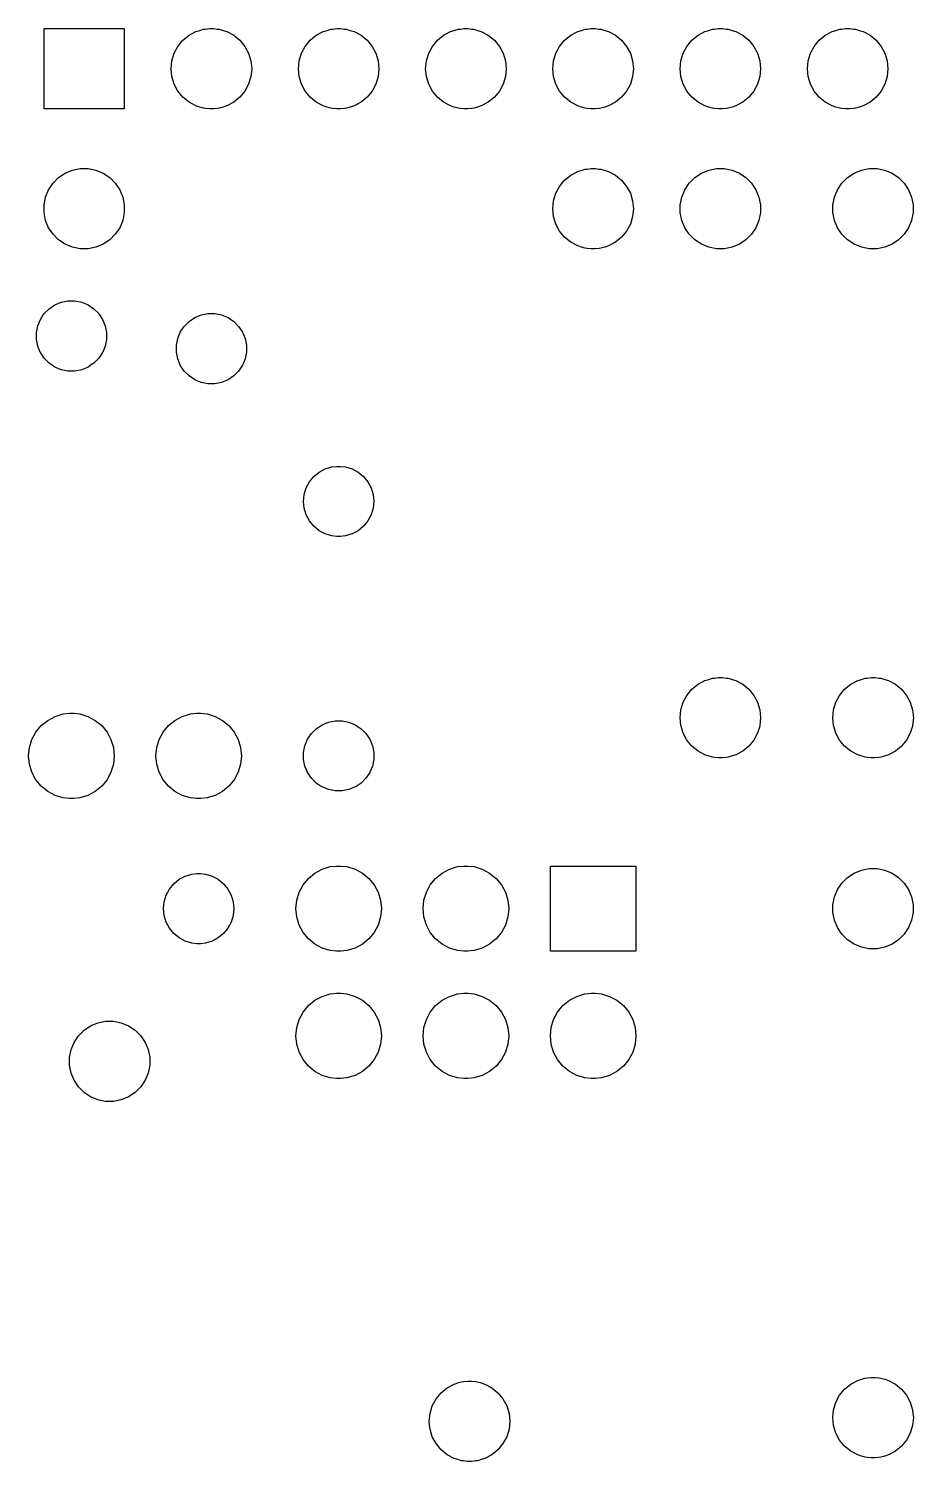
# Model space of a CAD drawing. Extents: x 21 to 105.5, y -83.9 to -17.4.
# Drawn here: x 44.61 to 62.27, y -80.88 to -52.29 of the extents above; entities that cross this region are included whole.
import ezdxf

# ---------------------------------------------------------------- set-up
doc = ezdxf.new("R2010")
doc.units = 0
doc.header["$MEASUREMENT"] = 0
doc.layers.add('BLACK', color=7, linetype='CONTINUOUS')

msp = doc.modelspace()

# ---------------------------------------------------------------- linework, layer by layer
at = {"layer": 'BLACK', "linetype": 'CONTINUOUS'}
for p, q in [((44.92, -53.886), (44.92, -52.286)), ((44.92, -52.286), (46.52, -52.286)), ((46.52, -52.286), (46.52, -53.886)), ((47.9524, -52.3433), (48.0278, -52.3204)), ((48.0278, -52.3204), (48.1032, -52.2976)), ((48.1032, -52.2976), (48.1424, -52.2937)), ((48.1424, -52.2937), (48.2207, -52.286)), ((48.2207, -52.286), (48.2993, -52.286)), ((48.2993, -52.286), (48.3776, -52.2937)), ((48.3776, -52.2937), (48.4168, -52.2976)), ((48.4168, -52.2976), (48.4922, -52.3204)), ((48.4922, -52.3204), (48.5676, -52.3433)), ((50.4924, -52.3433), (50.5678, -52.3204)), ((50.5678, -52.3204), (50.6432, -52.2976)), ((50.6432, -52.2976), (50.6824, -52.2937)), ((50.6824, -52.2937), (50.7607, -52.286)), ((50.7607, -52.286), (50.8393, -52.286)), ((50.8393, -52.286), (50.9176, -52.2937)), ((50.9176, -52.2937), (50.9568, -52.2976)), ((50.9568, -52.2976), (51.0322, -52.3204)), ((51.0322, -52.3204), (51.1076, -52.3433)), ((53.0324, -52.3433), (53.1078, -52.3204)), ((53.1078, -52.3204), (53.1832, -52.2976)), ((53.1832, -52.2976), (53.2224, -52.2937)), ((53.2224, -52.2937), (53.3007, -52.286)), ((53.3007, -52.286), (53.3793, -52.286)), ((53.3793, -52.286), (53.4576, -52.2937)), ((53.4576, -52.2937), (53.4968, -52.2976)), ((53.4968, -52.2976), (53.5722, -52.3204)), ((53.5722, -52.3204), (53.6476, -52.3433)), ((55.5724, -52.3433), (55.6478, -52.3204)), ((55.6478, -52.3204), (55.7232, -52.2976)), ((55.7232, -52.2976), (55.7624, -52.2937)), ((55.7624, -52.2937), (55.8407, -52.286)), ((55.8407, -52.286), (55.9193, -52.286)), ((55.9193, -52.286), (55.9976, -52.2937)), ((55.9976, -52.2937), (56.0368, -52.2976)), ((56.0368, -52.2976), (56.1122, -52.3204)), ((56.1122, -52.3204), (56.1876, -52.3433)), ((58.1124, -52.3433), (58.1878, -52.3204)), ((58.1878, -52.3204), (58.2632, -52.2976)), ((58.2632, -52.2976), (58.3024, -52.2937)), ((58.3024, -52.2937), (58.3807, -52.286)), ((58.3807, -52.286), (58.4593, -52.286)), ((58.4593, -52.286), (58.5376, -52.2937)), ((58.5376, -52.2937), (58.5768, -52.2976)), ((58.5768, -52.2976), (58.6522, -52.3204)), ((58.6522, -52.3204), (58.7276, -52.3433)), ((60.6524, -52.3433), (60.7278, -52.3204)), ((60.7278, -52.3204), (60.8032, -52.2976)), ((60.8032, -52.2976), (60.8424, -52.2937)), ((60.8424, -52.2937), (60.9207, -52.286)), ((60.9207, -52.286), (60.9993, -52.286)), ((60.9993, -52.286), (61.0776, -52.2937)), ((61.0776, -52.2937), (61.1168, -52.2976)), ((61.1168, -52.2976), (61.1922, -52.3204)), ((61.1922, -52.3204), (61.2676, -52.3433)), ((47.5916, -52.6394), (47.6916, -52.5176)), ((47.6916, -52.5176), (47.8134, -52.4176)), ((47.8134, -52.4176), (47.9524, -52.3433)), ((48.5676, -52.3433), (48.7066, -52.4176)), ((48.7066, -52.4176), (48.8284, -52.5176)), ((48.8284, -52.5176), (48.9284, -52.6394)), ((50.1316, -52.6394), (50.2316, -52.5176)), ((50.2316, -52.5176), (50.3534, -52.4176)), ((50.3534, -52.4176), (50.4924, -52.3433)), ((51.1076, -52.3433), (51.2466, -52.4176)), ((51.2466, -52.4176), (51.3684, -52.5176)), ((51.3684, -52.5176), (51.4684, -52.6394)), ((52.6716, -52.6394), (52.7716, -52.5176)), ((52.7716, -52.5176), (52.8934, -52.4176)), ((52.8934, -52.4176), (53.0324, -52.3433)), ((53.6476, -52.3433), (53.7866, -52.4176)), ((53.7866, -52.4176), (53.9084, -52.5176)), ((53.9084, -52.5176), (54.0084, -52.6394)), ((55.2116, -52.6394), (55.3116, -52.5176)), ((55.3116, -52.5176), (55.4334, -52.4176)), ((55.4334, -52.4176), (55.5724, -52.3433)), ((56.1876, -52.3433), (56.3266, -52.4176)), ((56.3266, -52.4176), (56.4484, -52.5176)), ((56.4484, -52.5176), (56.5484, -52.6394)), ((57.7516, -52.6394), (57.8516, -52.5176)), ((57.8516, -52.5176), (57.9734, -52.4176)), ((57.9734, -52.4176), (58.1124, -52.3433)), ((58.7276, -52.3433), (58.8666, -52.4176)), ((58.8666, -52.4176), (58.9884, -52.5176)), ((58.9884, -52.5176), (59.0884, -52.6394)), ((60.2916, -52.6394), (60.3916, -52.5176)), ((60.3916, -52.5176), (60.5134, -52.4176)), ((60.5134, -52.4176), (60.6524, -52.3433)), ((61.2676, -52.3433), (61.4066, -52.4176)), ((61.4066, -52.4176), (61.5284, -52.5176)), ((61.5284, -52.5176), (61.6284, -52.6394)), ((47.4716, -52.9292), (47.5173, -52.7784)), ((47.5173, -52.7784), (47.5916, -52.6394)), ((48.9284, -52.6394), (49.0027, -52.7784)), ((49.0027, -52.7784), (49.0484, -52.9292)), ((50.0116, -52.9292), (50.0573, -52.7784)), ((50.0573, -52.7784), (50.1316, -52.6394)), ((51.4684, -52.6394), (51.5427, -52.7784)), ((51.5427, -52.7784), (51.5884, -52.9292)), ((52.5516, -52.9292), (52.5973, -52.7784)), ((52.5973, -52.7784), (52.6716, -52.6394)), ((54.0084, -52.6394), (54.0827, -52.7784)), ((54.0827, -52.7784), (54.1284, -52.9292)), ((55.0916, -52.9292), (55.1373, -52.7784)), ((55.1373, -52.7784), (55.2116, -52.6394)), ((56.5484, -52.6394), (56.6227, -52.7784)), ((56.6227, -52.7784), (56.6684, -52.9292)), ((57.6316, -52.9292), (57.6773, -52.7784)), ((57.6773, -52.7784), (57.7516, -52.6394)), ((59.0884, -52.6394), (59.1627, -52.7784)), ((59.1627, -52.7784), (59.2084, -52.9292)), ((60.1716, -52.9292), (60.2173, -52.7784)), ((60.2173, -52.7784), (60.2916, -52.6394)), ((61.6284, -52.6394), (61.7027, -52.7784)), ((61.7027, -52.7784), (61.7484, -52.9292)), ((47.4561, -53.086), (47.4716, -52.9292)), ((47.4716, -53.2428), (47.4561, -53.086)), ((49.0484, -52.9292), (49.0639, -53.086)), ((49.0639, -53.086), (49.0484, -53.2428)), ((49.9961, -53.086), (50.0116, -52.9292)), ((50.0116, -53.2428), (49.9961, -53.086)), ((51.5884, -52.9292), (51.6039, -53.086)), ((51.6039, -53.086), (51.5884, -53.2428)), ((52.5361, -53.086), (52.5516, -52.9292)), ((52.5516, -53.2428), (52.5361, -53.086)), ((54.1284, -52.9292), (54.1439, -53.086)), ((54.1439, -53.086), (54.1284, -53.2428)), ((55.0761, -53.086), (55.0916, -52.9292)), ((55.0916, -53.2428), (55.0761, -53.086)), ((56.6684, -52.9292), (56.6839, -53.086)), ((56.6839, -53.086), (56.6684, -53.2428)), ((57.6161, -53.086), (57.6316, -52.9292)), ((57.6316, -53.2428), (57.6161, -53.086)), ((59.2084, -52.9292), (59.2239, -53.086)), ((59.2239, -53.086), (59.2084, -53.2428)), ((60.1561, -53.086), (60.1716, -52.9292)), ((60.1716, -53.2428), (60.1561, -53.086)), ((61.7484, -52.9292), (61.7639, -53.086)), ((61.7639, -53.086), (61.7484, -53.2428)), ((47.5173, -53.3936), (47.4716, -53.2428)), ((47.5916, -53.5326), (47.5173, -53.3936)), ((49.0027, -53.3936), (48.9284, -53.5326)), ((49.0484, -53.2428), (49.0027, -53.3936)), ((50.0573, -53.3936), (50.0116, -53.2428)), ((50.1316, -53.5326), (50.0573, -53.3936)), ((51.5427, -53.3936), (51.4684, -53.5326)), ((51.5884, -53.2428), (51.5427, -53.3936)), ((52.5973, -53.3936), (52.5516, -53.2428)), ((52.6716, -53.5326), (52.5973, -53.3936)), ((54.0827, -53.3936), (54.0084, -53.5326)), ((54.1284, -53.2428), (54.0827, -53.3936)), ((55.1373, -53.3936), (55.0916, -53.2428)), ((55.2116, -53.5326), (55.1373, -53.3936)), ((56.6227, -53.3936), (56.5484, -53.5326)), ((56.6684, -53.2428), (56.6227, -53.3936)), ((57.6773, -53.3936), (57.6316, -53.2428)), ((57.7516, -53.5326), (57.6773, -53.3936)), ((59.1627, -53.3936), (59.0884, -53.5326)), ((59.2084, -53.2428), (59.1627, -53.3936)), ((60.2173, -53.3936), (60.1716, -53.2428)), ((60.2916, -53.5326), (60.2173, -53.3936)), ((61.7027, -53.3936), (61.6284, -53.5326)), ((61.7484, -53.2428), (61.7027, -53.3936)), ((47.6916, -53.6544), (47.5916, -53.5326)), ((47.8134, -53.7544), (47.6916, -53.6544)), ((47.9524, -53.8287), (47.8134, -53.7544)), ((48.7066, -53.7544), (48.5676, -53.8287)), ((48.8284, -53.6544), (48.7066, -53.7544)), ((48.9284, -53.5326), (48.8284, -53.6544)), ((50.2316, -53.6544), (50.1316, -53.5326)), ((50.3534, -53.7544), (50.2316, -53.6544)), ((50.4924, -53.8287), (50.3534, -53.7544)), ((51.2466, -53.7544), (51.1076, -53.8287)), ((51.3684, -53.6544), (51.2466, -53.7544)), ((51.4684, -53.5326), (51.3684, -53.6544)), ((52.7716, -53.6544), (52.6716, -53.5326)), ((52.8934, -53.7544), (52.7716, -53.6544)), ((53.0324, -53.8287), (52.8934, -53.7544)), ((53.7866, -53.7544), (53.6476, -53.8287)), ((53.9084, -53.6544), (53.7866, -53.7544)), ((54.0084, -53.5326), (53.9084, -53.6544)), ((55.3116, -53.6544), (55.2116, -53.5326)), ((55.4334, -53.7544), (55.3116, -53.6544)), ((55.5724, -53.8287), (55.4334, -53.7544)), ((56.3266, -53.7544), (56.1876, -53.8287)), ((56.4484, -53.6544), (56.3266, -53.7544)), ((56.5484, -53.5326), (56.4484, -53.6544)), ((57.8516, -53.6544), (57.7516, -53.5326)), ((57.9734, -53.7544), (57.8516, -53.6544)), ((58.1124, -53.8287), (57.9734, -53.7544)), ((58.8666, -53.7544), (58.7276, -53.8287)), ((58.9884, -53.6544), (58.8666, -53.7544)), ((59.0884, -53.5326), (58.9884, -53.6544)), ((60.3916, -53.6544), (60.2916, -53.5326)), ((60.5134, -53.7544), (60.3916, -53.6544)), ((60.6524, -53.8287), (60.5134, -53.7544)), ((61.4066, -53.7544), (61.2676, -53.8287)), ((61.5284, -53.6544), (61.4066, -53.7544)), ((61.6284, -53.5326), (61.5284, -53.6544)), ((46.52, -53.886), (44.92, -53.886)), ((48.0278, -53.8516), (47.9524, -53.8287)), ((48.1032, -53.8744), (48.0278, -53.8516)), ((48.1424, -53.8783), (48.1032, -53.8744)), ((48.2207, -53.886), (48.1424, -53.8783)), ((48.2993, -53.886), (48.2207, -53.886)), ((48.3776, -53.8783), (48.2993, -53.886)), ((48.4168, -53.8744), (48.3776, -53.8783)), ((48.4922, -53.8516), (48.4168, -53.8744)), ((48.5676, -53.8287), (48.4922, -53.8516)), ((50.5678, -53.8516), (50.4924, -53.8287)), ((50.6432, -53.8744), (50.5678, -53.8516)), ((50.6824, -53.8783), (50.6432, -53.8744)), ((50.7607, -53.886), (50.6824, -53.8783)), ((50.8393, -53.886), (50.7607, -53.886)), ((50.9176, -53.8783), (50.8393, -53.886)), ((50.9568, -53.8744), (50.9176, -53.8783)), ((51.0322, -53.8516), (50.9568, -53.8744)), ((51.1076, -53.8287), (51.0322, -53.8516)), ((53.1078, -53.8516), (53.0324, -53.8287)), ((53.1832, -53.8744), (53.1078, -53.8516)), ((53.2224, -53.8783), (53.1832, -53.8744)), ((53.3007, -53.886), (53.2224, -53.8783)), ((53.3793, -53.886), (53.3007, -53.886)), ((53.4576, -53.8783), (53.3793, -53.886)), ((53.4968, -53.8744), (53.4576, -53.8783)), ((53.5722, -53.8516), (53.4968, -53.8744)), ((53.6476, -53.8287), (53.5722, -53.8516)), ((55.6478, -53.8516), (55.5724, -53.8287)), ((55.7232, -53.8744), (55.6478, -53.8516)), ((55.7624, -53.8783), (55.7232, -53.8744)), ((55.8407, -53.886), (55.7624, -53.8783)), ((55.9193, -53.886), (55.8407, -53.886)), ((55.9976, -53.8783), (55.9193, -53.886)), ((56.0368, -53.8744), (55.9976, -53.8783)), ((56.1122, -53.8516), (56.0368, -53.8744)), ((56.1876, -53.8287), (56.1122, -53.8516)), ((58.1878, -53.8516), (58.1124, -53.8287)), ((58.2632, -53.8744), (58.1878, -53.8516)), ((58.3024, -53.8783), (58.2632, -53.8744)), ((58.3807, -53.886), (58.3024, -53.8783)), ((58.4593, -53.886), (58.3807, -53.886)), ((58.5376, -53.8783), (58.4593, -53.886)), ((58.5768, -53.8744), (58.5376, -53.8783)), ((58.6522, -53.8516), (58.5768, -53.8744)), ((58.7276, -53.8287), (58.6522, -53.8516)), ((60.7278, -53.8516), (60.6524, -53.8287)), ((60.8032, -53.8744), (60.7278, -53.8516)), ((60.8424, -53.8783), (60.8032, -53.8744)), ((60.9207, -53.886), (60.8424, -53.8783)), ((60.9993, -53.886), (60.9207, -53.886)), ((61.0776, -53.8783), (60.9993, -53.886)), ((61.1168, -53.8744), (61.0776, -53.8783)), ((61.1922, -53.8516), (61.1168, -53.8744)), ((61.2676, -53.8287), (61.1922, -53.8516)), ((45.21, -55.2586), (45.3411, -55.171)), ((45.3411, -55.171), (45.4866, -55.1107)), ((45.4866, -55.1107), (45.6412, -55.08)), ((45.6412, -55.08), (45.7988, -55.08)), ((45.7988, -55.08), (45.9534, -55.1107)), ((45.9534, -55.1107), (46.0989, -55.171)), ((46.0989, -55.171), (46.23, -55.2586)), ((55.4334, -55.2116), (55.5724, -55.1373)), ((55.5724, -55.1373), (55.66, -55.1107)), ((55.66, -55.1107), (55.7232, -55.0916)), ((55.7232, -55.0916), (55.7624, -55.0877)), ((55.7624, -55.0877), (55.8407, -55.08)), ((55.8407, -55.08), (55.9193, -55.08)), ((55.9193, -55.08), (55.9976, -55.0877)), ((55.9976, -55.0877), (56.0368, -55.0916)), ((56.0368, -55.0916), (56.1, -55.1107)), ((56.1, -55.1107), (56.1876, -55.1373)), ((56.1876, -55.1373), (56.3266, -55.2116)), ((57.91, -55.2586), (58.0411, -55.171)), ((58.0411, -55.171), (58.1866, -55.1107)), ((58.1866, -55.1107), (58.3412, -55.08)), ((58.3412, -55.08), (58.4988, -55.08)), ((58.4988, -55.08), (58.6534, -55.1107)), ((58.6534, -55.1107), (58.7989, -55.171)), ((58.7989, -55.171), (58.93, -55.2586)), ((60.958, -55.2586), (61.0891, -55.171)), ((61.0891, -55.171), (61.2346, -55.1107)), ((61.2346, -55.1107), (61.3892, -55.08)), ((61.3892, -55.08), (61.5468, -55.08)), ((61.5468, -55.08), (61.7014, -55.1107)), ((61.7014, -55.1107), (61.8469, -55.171)), ((61.8469, -55.171), (61.978, -55.2586)), ((45.011, -55.5011), (45.0986, -55.37)), ((45.0986, -55.37), (45.21, -55.2586)), ((46.23, -55.2586), (46.3414, -55.37)), ((46.3414, -55.37), (46.429, -55.5011)), ((55.1373, -55.5724), (55.2116, -55.4334)), ((55.2116, -55.4334), (55.3116, -55.3116)), ((55.3116, -55.3116), (55.4334, -55.2116)), ((56.3266, -55.2116), (56.4484, -55.3116)), ((56.4484, -55.3116), (56.5484, -55.4334)), ((56.5484, -55.4334), (56.6227, -55.5724)), ((57.711, -55.5011), (57.7986, -55.37)), ((57.7986, -55.37), (57.91, -55.2586)), ((58.93, -55.2586), (59.0414, -55.37)), ((59.0414, -55.37), (59.129, -55.5011)), ((60.759, -55.5011), (60.8466, -55.37)), ((60.8466, -55.37), (60.958, -55.2586)), ((61.978, -55.2586), (62.0894, -55.37)), ((62.0894, -55.37), (62.177, -55.5011)), ((44.92, -55.8012), (44.9507, -55.6466)), ((44.9507, -55.6466), (45.011, -55.5011)), ((46.429, -55.5011), (46.4893, -55.6466)), ((46.4893, -55.6466), (46.52, -55.8012)), ((55.0761, -55.88), (55.0916, -55.7232)), ((55.0916, -55.7232), (55.1373, -55.5724)), ((56.6227, -55.5724), (56.6684, -55.7232)), ((56.6684, -55.7232), (56.6839, -55.88)), ((57.62, -55.8012), (57.6507, -55.6466)), ((57.6507, -55.6466), (57.711, -55.5011)), ((59.129, -55.5011), (59.1893, -55.6466)), ((59.1893, -55.6466), (59.22, -55.8012)), ((60.668, -55.8012), (60.6987, -55.6466)), ((60.6987, -55.6466), (60.759, -55.5011)), ((62.177, -55.5011), (62.2373, -55.6466)), ((62.2373, -55.6466), (62.268, -55.8012)), ((44.92, -55.9588), (44.92, -55.8012)), ((44.9507, -56.1134), (44.92, -55.9588)), ((46.52, -55.9588), (46.4893, -56.1134)), ((46.52, -55.8012), (46.52, -55.9588)), ((55.0916, -56.0368), (55.0761, -55.88)), ((55.1373, -56.1876), (55.0916, -56.0368)), ((56.6684, -56.0368), (56.6227, -56.1876)), ((56.6839, -55.88), (56.6684, -56.0368)), ((57.62, -55.9588), (57.62, -55.8012)), ((57.6507, -56.1134), (57.62, -55.9588)), ((59.22, -55.9588), (59.1893, -56.1134)), ((59.22, -55.8012), (59.22, -55.9588)), ((60.668, -55.9588), (60.668, -55.8012)), ((60.6987, -56.1134), (60.668, -55.9588)), ((62.268, -55.9588), (62.2373, -56.1134)), ((62.268, -55.8012), (62.268, -55.9588)), ((45.011, -56.2589), (44.9507, -56.1134)), ((45.0986, -56.39), (45.011, -56.2589)), ((46.429, -56.2589), (46.3414, -56.39)), ((46.4893, -56.1134), (46.429, -56.2589)), ((55.2116, -56.3266), (55.1373, -56.1876)), ((55.3116, -56.4484), (55.2116, -56.3266)), ((56.5484, -56.3266), (56.4484, -56.4484)), ((56.6227, -56.1876), (56.5484, -56.3266)), ((57.711, -56.2589), (57.6507, -56.1134)), ((57.7986, -56.39), (57.711, -56.2589)), ((59.129, -56.2589), (59.0414, -56.39)), ((59.1893, -56.1134), (59.129, -56.2589)), ((60.759, -56.2589), (60.6987, -56.1134)), ((60.8466, -56.39), (60.759, -56.2589)), ((62.177, -56.2589), (62.0894, -56.39)), ((62.2373, -56.1134), (62.177, -56.2589)), ((45.21, -56.5014), (45.0986, -56.39)), ((45.3411, -56.589), (45.21, -56.5014)), ((45.4866, -56.6493), (45.3411, -56.589)), ((46.0989, -56.589), (45.9534, -56.6493)), ((46.23, -56.5014), (46.0989, -56.589)), ((46.3414, -56.39), (46.23, -56.5014)), ((55.4334, -56.5484), (55.3116, -56.4484)), ((55.5724, -56.6227), (55.4334, -56.5484)), ((56.3266, -56.5484), (56.1876, -56.6227)), ((56.4484, -56.4484), (56.3266, -56.5484)), ((57.91, -56.5014), (57.7986, -56.39)), ((58.0411, -56.589), (57.91, -56.5014)), ((58.1866, -56.6493), (58.0411, -56.589)), ((58.7989, -56.589), (58.6534, -56.6493)), ((58.93, -56.5014), (58.7989, -56.589)), ((59.0414, -56.39), (58.93, -56.5014)), ((60.958, -56.5014), (60.8466, -56.39)), ((61.0891, -56.589), (60.958, -56.5014)), ((61.2346, -56.6493), (61.0891, -56.589)), ((61.8469, -56.589), (61.7014, -56.6493)), ((61.978, -56.5014), (61.8469, -56.589)), ((62.0894, -56.39), (61.978, -56.5014)), ((45.6412, -56.68), (45.4866, -56.6493)), ((45.7988, -56.68), (45.6412, -56.68)), ((45.9534, -56.6493), (45.7988, -56.68)), ((55.6478, -56.6456), (55.5724, -56.6227)), ((55.7232, -56.6684), (55.6478, -56.6456)), ((55.7624, -56.6723), (55.7232, -56.6684)), ((55.8407, -56.68), (55.7624, -56.6723)), ((55.9193, -56.68), (55.8407, -56.68)), ((55.9976, -56.6723), (55.9193, -56.68)), ((56.0368, -56.6684), (55.9976, -56.6723)), ((56.1122, -56.6456), (56.0368, -56.6684)), ((56.1876, -56.6227), (56.1122, -56.6456)), ((58.3412, -56.68), (58.1866, -56.6493)), ((58.4988, -56.68), (58.3412, -56.68)), ((58.6534, -56.6493), (58.4988, -56.68)), ((61.3892, -56.68), (61.2346, -56.6493)), ((61.5468, -56.68), (61.3892, -56.68)), ((61.7014, -56.6493), (61.5468, -56.68)), ((45.1344, -57.7997), (45.2618, -57.7469)), ((45.2618, -57.7469), (45.3971, -57.72)), ((45.3971, -57.72), (45.5349, -57.72)), ((45.5349, -57.72), (45.6702, -57.7469)), ((45.6702, -57.7469), (45.7976, -57.7997)), ((44.8457, -58.0884), (44.9042, -58.0009)), ((44.9042, -58.0009), (44.9223, -57.9738)), ((44.9223, -57.9738), (45.0198, -57.8763)), ((45.0198, -57.8763), (45.1344, -57.7997)), ((45.7976, -57.7997), (45.9122, -57.8763)), ((45.9122, -57.8763), (46.0097, -57.9738)), ((46.0097, -57.9738), (46.0279, -58.0009)), ((46.0279, -58.0009), (46.0863, -58.0884)), ((47.9284, -58.0537), (48.0558, -58.0009)), ((48.0558, -58.0009), (48.1911, -57.974)), ((48.1911, -57.974), (48.3289, -57.974)), ((48.3289, -57.974), (48.4642, -58.0009)), ((48.4642, -58.0009), (48.5916, -58.0537)), ((44.766, -58.3511), (44.7929, -58.2158)), ((44.7929, -58.2158), (44.8457, -58.0884)), ((46.0863, -58.0884), (46.1391, -58.2158)), ((46.1391, -58.2158), (46.166, -58.3511)), ((47.6397, -58.3424), (47.6504, -58.3264)), ((47.6504, -58.3264), (47.7163, -58.2278)), ((47.7163, -58.2278), (47.8138, -58.1303)), ((47.8138, -58.1303), (47.9284, -58.0537)), ((48.5916, -58.0537), (48.7062, -58.1303)), ((48.7062, -58.1303), (48.8037, -58.2278)), ((48.8037, -58.2278), (48.8696, -58.3264)), ((48.8696, -58.3264), (48.8803, -58.3424)), ((44.766, -58.4889), (44.766, -58.3511)), ((44.7929, -58.6242), (44.766, -58.4889)), ((46.166, -58.4889), (46.1391, -58.6242)), ((46.166, -58.3511), (46.166, -58.4889)), ((47.56, -58.6051), (47.5869, -58.4698)), ((47.56, -58.7429), (47.56, -58.6051)), ((47.5869, -58.4698), (47.6397, -58.3424)), ((48.8803, -58.3424), (48.9331, -58.4698)), ((48.9331, -58.4698), (48.96, -58.6051)), ((48.96, -58.6051), (48.96, -58.7429)), ((44.8421, -58.7429), (44.7929, -58.6242)), ((44.8457, -58.7516), (44.8421, -58.7429)), ((44.9223, -58.8662), (44.8457, -58.7516)), ((45.0198, -58.9637), (44.9223, -58.8662)), ((46.0097, -58.8662), (45.9122, -58.9637)), ((46.0863, -58.7516), (46.0097, -58.8662)), ((46.0899, -58.7429), (46.0863, -58.7516)), ((46.1391, -58.6242), (46.0899, -58.7429)), ((47.5869, -58.8782), (47.56, -58.7429)), ((47.6223, -58.9637), (47.5869, -58.8782)), ((48.9331, -58.8782), (48.8977, -58.9637)), ((48.96, -58.7429), (48.9331, -58.8782)), ((45.0824, -59.0056), (45.0198, -58.9637)), ((45.1344, -59.0403), (45.0824, -59.0056)), ((45.2618, -59.0931), (45.1344, -59.0403)), ((45.3971, -59.12), (45.2618, -59.0931)), ((45.5349, -59.12), (45.3971, -59.12)), ((45.6702, -59.0931), (45.5349, -59.12)), ((45.7976, -59.0403), (45.6702, -59.0931)), ((45.8496, -59.0056), (45.7976, -59.0403)), ((45.9122, -58.9637), (45.8496, -59.0056)), ((47.6397, -59.0056), (47.6223, -58.9637)), ((47.7161, -59.12), (47.6397, -59.0056)), ((47.7163, -59.1202), (47.7161, -59.12)), ((47.8138, -59.2177), (47.7163, -59.1202)), ((48.8037, -59.1202), (48.7062, -59.2177)), ((48.8039, -59.12), (48.8037, -59.1202)), ((48.8803, -59.0056), (48.8039, -59.12)), ((48.8977, -58.9637), (48.8803, -59.0056)), ((47.9284, -59.2943), (47.8138, -59.2177)), ((48.0558, -59.3471), (47.9284, -59.2943)), ((48.1911, -59.374), (48.0558, -59.3471)), ((48.3289, -59.374), (48.1911, -59.374)), ((48.4642, -59.3471), (48.3289, -59.374)), ((48.5916, -59.2943), (48.4642, -59.3471)), ((48.7062, -59.2177), (48.5916, -59.2943)), ((50.3026, -61.2246), (50.4092, -61.1372)), ((50.4092, -61.1372), (50.5308, -61.0722)), ((50.5308, -61.0722), (50.6628, -61.0321)), ((50.6628, -61.0321), (50.7656, -61.022)), ((50.7656, -61.022), (50.8344, -61.022)), ((50.8344, -61.022), (50.9372, -61.0321)), ((50.9372, -61.0321), (51.0692, -61.0722)), ((51.0692, -61.0722), (51.1908, -61.1372)), ((51.1908, -61.1372), (51.2974, -61.2246)), ((50.1101, -61.5848), (50.1502, -61.4528)), ((50.1502, -61.4528), (50.2152, -61.3312)), ((50.2152, -61.3312), (50.3026, -61.2246)), ((51.2974, -61.2246), (51.3848, -61.3312)), ((51.3848, -61.3312), (51.4498, -61.4528)), ((51.4498, -61.4528), (51.4899, -61.5848)), ((50.0966, -61.722), (50.1101, -61.5848)), ((50.1101, -61.8592), (50.0966, -61.722)), ((51.4899, -61.5848), (51.5034, -61.722)), ((51.5034, -61.722), (51.4899, -61.8592)), ((50.1502, -61.9912), (50.1101, -61.8592)), ((50.2152, -62.1128), (50.1502, -61.9912)), ((51.4498, -61.9912), (51.3848, -62.1128)), ((51.4899, -61.8592), (51.4498, -61.9912)), ((50.3026, -62.2194), (50.2152, -62.1128)), ((50.4092, -62.3068), (50.3026, -62.2194)), ((50.5308, -62.3718), (50.4092, -62.3068)), ((51.1908, -62.3068), (51.0692, -62.3718)), ((51.2974, -62.2194), (51.1908, -62.3068)), ((51.3848, -62.1128), (51.2974, -62.2194)), ((50.6628, -62.4119), (50.5308, -62.3718)), ((50.7656, -62.422), (50.6628, -62.4119)), ((50.8344, -62.422), (50.7656, -62.422)), ((50.9372, -62.4119), (50.8344, -62.422)), ((51.0692, -62.3718), (50.9372, -62.4119)), ((57.7516, -65.5934), (57.8516, -65.4716)), ((57.8516, -65.4716), (57.9734, -65.3716)), ((57.9734, -65.3716), (58.1124, -65.2973)), ((58.1124, -65.2973), (58.1878, -65.2744)), ((58.1878, -65.2744), (58.2632, -65.2516)), ((58.2632, -65.2516), (58.3024, -65.2477)), ((58.3024, -65.2477), (58.3807, -65.24)), ((58.3807, -65.24), (58.4593, -65.24)), ((58.4593, -65.24), (58.5376, -65.2477)), ((58.5376, -65.2477), (58.5768, -65.2516)), ((58.5768, -65.2516), (58.6522, -65.2744)), ((58.6522, -65.2744), (58.7276, -65.2973)), ((58.7276, -65.2973), (58.8666, -65.3716)), ((58.8666, -65.3716), (58.9884, -65.4716)), ((58.9884, -65.4716), (59.0884, -65.5934)), ((60.7996, -65.5934), (60.8996, -65.4716)), ((60.8996, -65.4716), (61.0214, -65.3716)), ((61.0214, -65.3716), (61.1604, -65.2973)), ((61.1604, -65.2973), (61.2358, -65.2744)), ((61.2358, -65.2744), (61.3112, -65.2516)), ((61.3112, -65.2516), (61.3504, -65.2477)), ((61.3504, -65.2477), (61.4287, -65.24)), ((61.4287, -65.24), (61.5073, -65.24)), ((61.5073, -65.24), (61.5856, -65.2477)), ((61.5856, -65.2477), (61.6248, -65.2516)), ((61.6248, -65.2516), (61.7002, -65.2744)), ((61.7002, -65.2744), (61.7756, -65.2973)), ((61.7756, -65.2973), (61.9146, -65.3716)), ((61.9146, -65.3716), (62.0364, -65.4716)), ((62.0364, -65.4716), (62.1364, -65.5934)), ((57.6316, -65.8832), (57.6773, -65.7324)), ((57.6773, -65.7324), (57.7516, -65.5934)), ((57.6773, -65.7324), (57.6773, -65.7324)), ((59.0884, -65.5934), (59.1627, -65.7324)), ((59.1627, -65.7324), (59.1627, -65.7324)), ((59.1627, -65.7324), (59.2084, -65.8832)), ((60.6796, -65.8832), (60.7253, -65.7324)), ((60.7253, -65.7324), (60.7996, -65.5934)), ((60.7253, -65.7324), (60.7253, -65.7324)), ((62.1364, -65.5934), (62.2107, -65.7324)), ((62.2107, -65.7324), (62.2107, -65.7324)), ((62.2107, -65.7324), (62.2564, -65.8832)), ((44.9915, -66.0918), (45.1391, -66.0129)), ((45.1391, -66.0129), (45.2994, -65.9643)), ((45.2994, -65.9643), (45.4242, -65.952)), ((45.4242, -65.952), (45.5078, -65.952)), ((45.5078, -65.952), (45.6326, -65.9643)), ((45.6326, -65.9643), (45.7929, -66.0129)), ((45.7929, -66.0129), (45.9405, -66.0918)), ((47.5315, -66.0918), (47.6791, -66.0129)), ((47.6791, -66.0129), (47.8394, -65.9643)), ((47.8394, -65.9643), (47.9642, -65.952)), ((47.9642, -65.952), (48.0478, -65.952)), ((48.0478, -65.952), (48.1726, -65.9643)), ((48.1726, -65.9643), (48.3329, -66.0129)), ((48.3329, -66.0129), (48.4805, -66.0918)), ((57.6161, -66.04), (57.6316, -65.8832)), ((57.6316, -66.1968), (57.6161, -66.04)), ((59.2084, -65.8832), (59.2239, -66.04)), ((59.2239, -66.04), (59.2084, -66.1968)), ((60.6641, -66.04), (60.6796, -65.8832)), ((60.6796, -66.1968), (60.6641, -66.04)), ((62.2564, -65.8832), (62.2719, -66.04)), ((62.2719, -66.04), (62.2564, -66.1968)), ((44.6769, -66.4751), (44.7558, -66.3275)), ((44.7558, -66.3275), (44.8621, -66.1981)), ((44.8621, -66.1981), (44.9915, -66.0918)), ((45.9405, -66.0918), (46.0699, -66.1981)), ((46.0699, -66.1981), (46.1762, -66.3275)), ((46.1762, -66.3275), (46.2551, -66.4751)), ((47.2169, -66.4751), (47.2958, -66.3275)), ((47.2958, -66.3275), (47.4021, -66.1981)), ((47.4021, -66.1981), (47.5315, -66.0918)), ((48.4805, -66.0918), (48.6099, -66.1981)), ((48.6099, -66.1981), (48.7162, -66.3275)), ((48.7162, -66.3275), (48.7951, -66.4751)), ((50.2563, -66.3558), (50.3538, -66.2583)), ((50.3538, -66.2583), (50.4684, -66.1817)), ((50.4684, -66.1817), (50.5958, -66.1289)), ((50.5958, -66.1289), (50.7311, -66.102)), ((50.7311, -66.102), (50.8689, -66.102)), ((50.8689, -66.102), (51.0042, -66.1289)), ((51.0042, -66.1289), (51.1316, -66.1817)), ((51.1316, -66.1817), (51.2462, -66.2583)), ((51.2462, -66.2583), (51.3437, -66.3558)), ((57.6345, -66.2066), (57.6316, -66.1968)), ((57.6773, -66.3476), (57.6345, -66.2066)), ((59.2054, -66.2066), (59.1627, -66.3476)), ((59.2084, -66.1968), (59.2054, -66.2066)), ((60.6825, -66.2066), (60.6796, -66.1968)), ((60.7253, -66.3476), (60.6825, -66.2066)), ((62.2534, -66.2066), (62.2107, -66.3476)), ((62.2564, -66.1968), (62.2534, -66.2066)), ((44.6283, -66.6354), (44.6769, -66.4751)), ((46.2551, -66.4751), (46.3037, -66.6354)), ((47.1683, -66.6354), (47.2169, -66.4751)), ((48.7951, -66.4751), (48.8437, -66.6354)), ((50.1, -66.7331), (50.1269, -66.5978)), ((50.1269, -66.5978), (50.1797, -66.4704)), ((50.1797, -66.4704), (50.2563, -66.3558)), ((51.3437, -66.3558), (51.4203, -66.4704)), ((51.4203, -66.4704), (51.4731, -66.5978)), ((51.4731, -66.5978), (51.5, -66.7331)), ((57.7516, -66.4866), (57.6773, -66.3476)), ((57.8516, -66.6084), (57.7516, -66.4866)), ((57.9734, -66.7084), (57.8516, -66.6084)), ((58.9884, -66.6084), (58.8666, -66.7084)), ((59.0884, -66.4866), (58.9884, -66.6084)), ((59.1627, -66.3476), (59.0884, -66.4866)), ((60.7996, -66.4866), (60.7253, -66.3476)), ((60.8996, -66.6084), (60.7996, -66.4866)), ((61.0214, -66.7084), (60.8996, -66.6084)), ((62.0364, -66.6084), (61.9146, -66.7084)), ((62.1364, -66.4866), (62.0364, -66.6084)), ((62.2107, -66.3476), (62.1364, -66.4866)), ((44.6119, -66.802), (44.6283, -66.6354)), ((44.6283, -66.9686), (44.6119, -66.802)), ((46.3037, -66.6354), (46.3201, -66.802)), ((46.3201, -66.802), (46.3037, -66.9686)), ((47.1519, -66.802), (47.1683, -66.6354)), ((47.1683, -66.9686), (47.1519, -66.802)), ((48.8437, -66.6354), (48.8601, -66.802)), ((48.8601, -66.802), (48.8437, -66.9686)), ((50.1, -66.8709), (50.1, -66.7331)), ((50.1269, -67.0062), (50.1, -66.8709)), ((51.5, -66.8709), (51.4731, -67.0062)), ((51.5, -66.7331), (51.5, -66.8709)), ((58.1124, -66.7827), (57.9734, -66.7084)), ((58.1761, -66.802), (58.1124, -66.7827)), ((58.2632, -66.8284), (58.1761, -66.802)), ((58.3024, -66.8323), (58.2632, -66.8284)), ((58.3807, -66.84), (58.3024, -66.8323)), ((58.4593, -66.84), (58.3807, -66.84)), ((58.5376, -66.8323), (58.4593, -66.84)), ((58.5768, -66.8284), (58.5376, -66.8323)), ((58.6639, -66.802), (58.5768, -66.8284)), ((58.7276, -66.7827), (58.6639, -66.802)), ((58.8666, -66.7084), (58.7276, -66.7827)), ((61.1604, -66.7827), (61.0214, -66.7084)), ((61.2241, -66.802), (61.1604, -66.7827)), ((61.3112, -66.8284), (61.2241, -66.802)), ((61.3504, -66.8323), (61.3112, -66.8284)), ((61.4287, -66.84), (61.3504, -66.8323)), ((61.5073, -66.84), (61.4287, -66.84)), ((61.5856, -66.8323), (61.5073, -66.84)), ((61.6248, -66.8284), (61.5856, -66.8323)), ((61.7119, -66.802), (61.6248, -66.8284)), ((61.7756, -66.7827), (61.7119, -66.802)), ((61.9146, -66.7084), (61.7756, -66.7827)), ((44.6769, -67.1289), (44.6283, -66.9686)), ((44.7558, -67.2765), (44.6769, -67.1289)), ((46.2551, -67.1289), (46.1762, -67.2765)), ((46.3037, -66.9686), (46.2551, -67.1289)), ((47.2169, -67.1289), (47.1683, -66.9686)), ((47.2958, -67.2765), (47.2169, -67.1289)), ((48.7951, -67.1289), (48.7162, -67.2765)), ((48.8437, -66.9686), (48.7951, -67.1289)), ((50.1777, -67.1289), (50.1269, -67.0062)), ((50.1797, -67.1336), (50.1777, -67.1289)), ((50.2563, -67.2482), (50.1797, -67.1336)), ((51.4203, -67.1336), (51.3437, -67.2482)), ((51.4223, -67.1289), (51.4203, -67.1336)), ((51.4731, -67.0062), (51.4223, -67.1289)), ((44.8621, -67.4059), (44.7558, -67.2765)), ((44.9915, -67.5122), (44.8621, -67.4059)), ((46.0699, -67.4059), (45.9405, -67.5122)), ((46.1762, -67.2765), (46.0699, -67.4059)), ((47.4021, -67.4059), (47.2958, -67.2765)), ((47.5315, -67.5122), (47.4021, -67.4059)), ((48.6099, -67.4059), (48.4805, -67.5122)), ((48.7162, -67.2765), (48.6099, -67.4059)), ((50.3538, -67.3457), (50.2563, -67.2482)), ((50.4311, -67.3974), (50.3538, -67.3457)), ((50.4684, -67.4223), (50.4311, -67.3974)), ((50.5958, -67.4751), (50.4684, -67.4223)), ((50.7311, -67.502), (50.5958, -67.4751)), ((51.0042, -67.4751), (50.8689, -67.502)), ((51.1316, -67.4223), (51.0042, -67.4751)), ((51.1689, -67.3974), (51.1316, -67.4223)), ((51.2462, -67.3457), (51.1689, -67.3974)), ((51.3437, -67.2482), (51.2462, -67.3457)), ((45.1391, -67.5911), (44.9915, -67.5122)), ((45.2994, -67.6397), (45.1391, -67.5911)), ((45.4242, -67.652), (45.2994, -67.6397)), ((45.5078, -67.652), (45.4242, -67.652)), ((45.6326, -67.6397), (45.5078, -67.652)), ((45.7929, -67.5911), (45.6326, -67.6397)), ((45.9405, -67.5122), (45.7929, -67.5911)), ((47.6791, -67.5911), (47.5315, -67.5122)), ((47.8394, -67.6397), (47.6791, -67.5911)), ((47.9642, -67.652), (47.8394, -67.6397)), ((48.0478, -67.652), (47.9642, -67.652)), ((48.1726, -67.6397), (48.0478, -67.652)), ((48.3329, -67.5911), (48.1726, -67.6397)), ((48.4805, -67.5122), (48.3329, -67.5911)), ((50.8689, -67.502), (50.7311, -67.502)), ((47.6152, -69.2652), (47.7368, -69.2002)), ((47.7368, -69.2002), (47.8688, -69.1601)), ((47.8688, -69.1601), (47.9716, -69.15)), ((47.9716, -69.15), (48.0404, -69.15)), ((48.0404, -69.15), (48.1432, -69.1601)), ((48.1432, -69.1601), (48.2752, -69.2002)), ((48.2752, -69.2002), (48.3968, -69.2652)), ((50.1961, -69.2461), (50.3255, -69.1398)), ((50.3255, -69.1398), (50.4731, -69.0609)), ((50.4731, -69.0609), (50.6334, -69.0123)), ((50.6334, -69.0123), (50.7582, -69)), ((50.7582, -69), (50.8418, -69)), ((50.8418, -69), (50.9666, -69.0123)), ((50.9666, -69.0123), (51.1269, -69.0609)), ((51.1269, -69.0609), (51.2745, -69.1398)), ((51.2745, -69.1398), (51.4039, -69.2461)), ((52.7361, -69.2461), (52.8655, -69.1398)), ((52.8655, -69.1398), (53.0131, -69.0609)), ((53.0131, -69.0609), (53.1734, -69.0123)), ((53.1734, -69.0123), (53.2982, -69)), ((53.2982, -69), (53.3818, -69)), ((53.3818, -69), (53.5066, -69.0123)), ((53.5066, -69.0123), (53.6669, -69.0609)), ((53.6669, -69.0609), (53.8145, -69.1398)), ((53.8145, -69.1398), (53.9439, -69.2461)), ((55.03, -70.7), (55.03, -69)), ((55.03, -69), (56.73, -69)), ((56.73, -69), (56.73, -70.7)), ((60.958, -69.2286), (61.0891, -69.141)), ((61.0891, -69.141), (61.2346, -69.0807)), ((61.2346, -69.0807), (61.3892, -69.05)), ((61.3892, -69.05), (61.5468, -69.05)), ((61.5468, -69.05), (61.7014, -69.0807)), ((61.7014, -69.0807), (61.8469, -69.141)), ((61.8469, -69.141), (61.978, -69.2286)), ((47.3562, -69.5808), (47.4212, -69.4592)), ((47.4212, -69.4592), (47.5086, -69.3526)), ((47.5086, -69.3526), (47.6152, -69.2652)), ((48.3968, -69.2652), (48.5034, -69.3526)), ((48.5034, -69.3526), (48.5908, -69.4592)), ((48.5908, -69.4592), (48.6558, -69.5808)), ((50.0109, -69.5231), (50.0898, -69.3755)), ((50.0898, -69.3755), (50.1961, -69.2461)), ((51.4039, -69.2461), (51.5102, -69.3755)), ((51.5102, -69.3755), (51.5891, -69.5231)), ((52.5509, -69.5231), (52.6298, -69.3755)), ((52.6298, -69.3755), (52.7361, -69.2461)), ((53.9439, -69.2461), (54.0502, -69.3755)), ((54.0502, -69.3755), (54.1291, -69.5231)), ((60.6987, -69.6166), (60.759, -69.4711)), ((60.759, -69.4711), (60.8466, -69.34)), ((60.8466, -69.34), (60.958, -69.2286)), ((61.978, -69.2286), (62.0894, -69.34)), ((62.0894, -69.34), (62.177, -69.4711)), ((62.177, -69.4711), (62.2373, -69.6166)), ((47.3026, -69.85), (47.3161, -69.7128)), ((47.3161, -69.7128), (47.3562, -69.5808)), ((48.6558, -69.5808), (48.6959, -69.7128)), ((48.6959, -69.7128), (48.7094, -69.85)), ((49.9459, -69.85), (49.9623, -69.6834)), ((49.9623, -69.6834), (50.0109, -69.5231)), ((51.5891, -69.5231), (51.6377, -69.6834)), ((51.6377, -69.6834), (51.6541, -69.85)), ((52.4859, -69.85), (52.5023, -69.6834)), ((52.5023, -69.6834), (52.5509, -69.5231)), ((54.1291, -69.5231), (54.1777, -69.6834)), ((54.1777, -69.6834), (54.1941, -69.85)), ((60.668, -69.7712), (60.6987, -69.6166)), ((60.668, -69.9288), (60.668, -69.7712)), ((62.2373, -69.6166), (62.268, -69.7712)), ((62.268, -69.7712), (62.268, -69.9288)), ((47.3161, -69.9872), (47.3026, -69.85)), ((47.3562, -70.1192), (47.3161, -69.9872)), ((48.6959, -69.9872), (48.6558, -70.1192)), ((48.7094, -69.85), (48.6959, -69.9872)), ((49.9623, -70.0166), (49.9459, -69.85)), ((50.0109, -70.1769), (49.9623, -70.0166)), ((51.6377, -70.0166), (51.5891, -70.1769)), ((51.6541, -69.85), (51.6377, -70.0166)), ((52.5023, -70.0166), (52.4859, -69.85)), ((52.5509, -70.1769), (52.5023, -70.0166)), ((54.1777, -70.0166), (54.1291, -70.1769)), ((54.1941, -69.85), (54.1777, -70.0166)), ((60.6987, -70.0834), (60.668, -69.9288)), ((62.268, -69.9288), (62.2373, -70.0834)), ((47.4212, -70.2408), (47.3562, -70.1192)), ((47.5086, -70.3474), (47.4212, -70.2408)), ((48.5908, -70.2408), (48.5034, -70.3474)), ((48.6558, -70.1192), (48.5908, -70.2408)), ((50.0898, -70.3245), (50.0109, -70.1769)), ((50.1961, -70.4539), (50.0898, -70.3245)), ((51.5102, -70.3245), (51.4039, -70.4539)), ((51.5891, -70.1769), (51.5102, -70.3245)), ((52.6298, -70.3245), (52.5509, -70.1769)), ((52.7361, -70.4539), (52.6298, -70.3245)), ((54.0502, -70.3245), (53.9439, -70.4539)), ((54.1291, -70.1769), (54.0502, -70.3245)), ((60.759, -70.2289), (60.6987, -70.0834)), ((60.8466, -70.36), (60.759, -70.2289)), ((62.177, -70.2289), (62.0894, -70.36)), ((62.2373, -70.0834), (62.177, -70.2289)), ((47.6152, -70.4348), (47.5086, -70.3474)), ((47.7368, -70.4998), (47.6152, -70.4348)), ((47.8688, -70.5399), (47.7368, -70.4998)), ((47.9716, -70.55), (47.8688, -70.5399)), ((48.0404, -70.55), (47.9716, -70.55)), ((48.1432, -70.5399), (48.0404, -70.55)), ((48.2752, -70.4998), (48.1432, -70.5399)), ((48.3968, -70.4348), (48.2752, -70.4998)), ((48.5034, -70.3474), (48.3968, -70.4348)), ((50.3255, -70.5602), (50.1961, -70.4539)), ((50.4731, -70.6391), (50.3255, -70.5602)), ((51.2745, -70.5602), (51.1269, -70.6391)), ((51.4039, -70.4539), (51.2745, -70.5602)), ((52.8655, -70.5602), (52.7361, -70.4539)), ((53.0131, -70.6391), (52.8655, -70.5602)), ((53.8145, -70.5602), (53.6669, -70.6391)), ((53.9439, -70.4539), (53.8145, -70.5602)), ((60.958, -70.4714), (60.8466, -70.36)), ((61.0891, -70.559), (60.958, -70.4714)), ((61.2346, -70.6193), (61.0891, -70.559)), ((61.3892, -70.65), (61.2346, -70.6193)), ((61.7014, -70.6193), (61.5468, -70.65)), ((61.8469, -70.559), (61.7014, -70.6193)), ((61.978, -70.4714), (61.8469, -70.559)), ((62.0894, -70.36), (61.978, -70.4714)), ((50.6334, -70.6877), (50.4731, -70.6391)), ((50.7582, -70.7), (50.6334, -70.6877)), ((50.8418, -70.7), (50.7582, -70.7)), ((50.9666, -70.6877), (50.8418, -70.7)), ((51.1269, -70.6391), (50.9666, -70.6877)), ((53.1734, -70.6877), (53.0131, -70.6391)), ((53.2982, -70.7), (53.1734, -70.6877)), ((53.3818, -70.7), (53.2982, -70.7)), ((53.5066, -70.6877), (53.3818, -70.7)), ((53.6669, -70.6391), (53.5066, -70.6877)), ((56.73, -70.7), (55.03, -70.7)), ((61.5468, -70.65), (61.3892, -70.65)), ((50.1961, -71.7861), (50.3255, -71.6798)), ((50.3255, -71.6798), (50.4731, -71.6009)), ((50.4731, -71.6009), (50.6334, -71.5523)), ((50.6334, -71.5523), (50.7582, -71.54)), ((50.7582, -71.54), (50.8418, -71.54)), ((50.8418, -71.54), (50.9666, -71.5523)), ((50.9666, -71.5523), (51.1269, -71.6009)), ((51.1269, -71.6009), (51.2745, -71.6798)), ((51.2745, -71.6798), (51.4039, -71.7861)), ((52.7361, -71.7861), (52.8655, -71.6798)), ((52.8655, -71.6798), (53.0131, -71.6009)), ((53.0131, -71.6009), (53.1734, -71.5523)), ((53.1734, -71.5523), (53.2982, -71.54)), ((53.2982, -71.54), (53.3818, -71.54)), ((53.3818, -71.54), (53.5066, -71.5523)), ((53.5066, -71.5523), (53.6669, -71.6009)), ((53.6669, -71.6009), (53.8145, -71.6798)), ((53.8145, -71.6798), (53.9439, -71.7861)), ((55.2761, -71.7861), (55.4055, -71.6798)), ((55.4055, -71.6798), (55.5531, -71.6009)), ((55.5531, -71.6009), (55.7134, -71.5523)), ((55.7134, -71.5523), (55.8382, -71.54)), ((55.8382, -71.54), (55.9218, -71.54)), ((55.9218, -71.54), (56.0466, -71.5523)), ((56.0466, -71.5523), (56.2069, -71.6009)), ((56.2069, -71.6009), (56.3545, -71.6798)), ((56.3545, -71.6798), (56.4839, -71.7861)), ((50.0109, -72.0631), (50.0898, -71.9155)), ((50.0898, -71.9155), (50.1961, -71.7861)), ((51.4039, -71.7861), (51.5102, -71.9155)), ((51.5102, -71.9155), (51.5891, -72.0631)), ((52.5509, -72.0631), (52.6298, -71.9155)), ((52.6298, -71.9155), (52.7361, -71.7861)), ((53.9439, -71.7861), (54.0502, -71.9155)), ((54.0502, -71.9155), (54.1291, -72.0631)), ((55.0909, -72.0631), (55.1698, -71.9155)), ((55.1698, -71.9155), (55.2761, -71.7861)), ((56.4839, -71.7861), (56.5902, -71.9155)), ((56.5902, -71.9155), (56.6691, -72.0631)), ((45.6066, -72.388), (45.718, -72.2766)), ((45.718, -72.2766), (45.8491, -72.189)), ((45.8491, -72.189), (45.9946, -72.1287)), ((45.9946, -72.1287), (46.1492, -72.098)), ((46.1492, -72.098), (46.3068, -72.098)), ((46.3068, -72.098), (46.4614, -72.1287)), ((46.4614, -72.1287), (46.6069, -72.189)), ((46.6069, -72.189), (46.738, -72.2766)), ((46.738, -72.2766), (46.8494, -72.388)), ((49.9459, -72.39), (49.9623, -72.2234)), ((49.9623, -72.2234), (50.0109, -72.0631)), ((51.5891, -72.0631), (51.6377, -72.2234)), ((51.6377, -72.2234), (51.6541, -72.39)), ((52.4859, -72.39), (52.5023, -72.2234)), ((52.5023, -72.2234), (52.5509, -72.0631)), ((54.1291, -72.0631), (54.1777, -72.2234)), ((54.1777, -72.2234), (54.1941, -72.39)), ((55.0259, -72.39), (55.0423, -72.2234)), ((55.0423, -72.2234), (55.0909, -72.0631)), ((56.6691, -72.0631), (56.7177, -72.2234)), ((56.7177, -72.2234), (56.7341, -72.39)), ((45.4587, -72.6646), (45.519, -72.5191)), ((45.519, -72.5191), (45.6066, -72.388)), ((46.8494, -72.388), (46.937, -72.5191)), ((46.937, -72.5191), (46.9973, -72.6646)), ((49.9623, -72.5566), (49.9459, -72.39)), ((50.0109, -72.7169), (49.9623, -72.5566)), ((51.6377, -72.5566), (51.5891, -72.7169)), ((51.6541, -72.39), (51.6377, -72.5566)), ((52.5023, -72.5566), (52.4859, -72.39)), ((52.5509, -72.7169), (52.5023, -72.5566)), ((54.1777, -72.5566), (54.1291, -72.7169)), ((54.1941, -72.39), (54.1777, -72.5566)), ((55.0423, -72.5566), (55.0259, -72.39)), ((55.0909, -72.7169), (55.0423, -72.5566)), ((56.7177, -72.5566), (56.6691, -72.7169)), ((56.7341, -72.39), (56.7177, -72.5566)), ((45.428, -72.8192), (45.4587, -72.6646)), ((45.428, -72.9768), (45.428, -72.8192)), ((46.9973, -72.6646), (47.028, -72.8192)), ((47.028, -72.8192), (47.028, -72.9768)), ((50.0898, -72.8645), (50.0109, -72.7169)), ((50.1961, -72.9939), (50.0898, -72.8645)), ((51.5102, -72.8645), (51.4039, -72.9939)), ((51.5891, -72.7169), (51.5102, -72.8645)), ((52.6298, -72.8645), (52.5509, -72.7169)), ((52.7361, -72.9939), (52.6298, -72.8645)), ((54.0502, -72.8645), (53.9439, -72.9939)), ((54.1291, -72.7169), (54.0502, -72.8645)), ((55.1698, -72.8645), (55.0909, -72.7169)), ((55.2761, -72.9939), (55.1698, -72.8645)), ((56.5902, -72.8645), (56.4839, -72.9939)), ((56.6691, -72.7169), (56.5902, -72.8645)), ((45.4587, -73.1314), (45.428, -72.9768)), ((45.519, -73.2769), (45.4587, -73.1314)), ((46.9973, -73.1314), (46.937, -73.2769)), ((47.028, -72.9768), (46.9973, -73.1314)), ((50.3255, -73.1002), (50.1961, -72.9939)), ((50.4731, -73.1791), (50.3255, -73.1002)), ((50.6334, -73.2277), (50.4731, -73.1791)), ((51.1269, -73.1791), (50.9666, -73.2277)), ((51.2745, -73.1002), (51.1269, -73.1791)), ((51.4039, -72.9939), (51.2745, -73.1002)), ((52.8655, -73.1002), (52.7361, -72.9939)), ((53.0131, -73.1791), (52.8655, -73.1002)), ((53.1734, -73.2277), (53.0131, -73.1791)), ((53.6669, -73.1791), (53.5066, -73.2277)), ((53.8145, -73.1002), (53.6669, -73.1791)), ((53.9439, -72.9939), (53.8145, -73.1002)), ((55.4055, -73.1002), (55.2761, -72.9939)), ((55.5531, -73.1791), (55.4055, -73.1002)), ((55.7134, -73.2277), (55.5531, -73.1791)), ((56.2069, -73.1791), (56.0466, -73.2277)), ((56.3545, -73.1002), (56.2069, -73.1791)), ((56.4839, -72.9939), (56.3545, -73.1002)), ((45.6066, -73.408), (45.519, -73.2769)), ((45.718, -73.5194), (45.6066, -73.408)), ((46.8494, -73.408), (46.738, -73.5194)), ((46.937, -73.2769), (46.8494, -73.408)), ((50.7582, -73.24), (50.6334, -73.2277)), ((50.8418, -73.24), (50.7582, -73.24)), ((50.9666, -73.2277), (50.8418, -73.24)), ((53.2982, -73.24), (53.1734, -73.2277)), ((53.3818, -73.24), (53.2982, -73.24)), ((53.5066, -73.2277), (53.3818, -73.24)), ((55.8382, -73.24), (55.7134, -73.2277)), ((55.9218, -73.24), (55.8382, -73.24)), ((56.0466, -73.2277), (55.9218, -73.24)), ((45.8491, -73.607), (45.718, -73.5194)), ((45.9946, -73.6673), (45.8491, -73.607)), ((46.1492, -73.698), (45.9946, -73.6673)), ((46.3068, -73.698), (46.1492, -73.698)), ((46.4614, -73.6673), (46.3068, -73.698)), ((46.6069, -73.607), (46.4614, -73.6673)), ((46.738, -73.5194), (46.6069, -73.607)), ((61.3504, -79.2177), (61.4287, -79.21)), ((61.4287, -79.21), (61.5073, -79.21)), ((61.5073, -79.21), (61.5856, -79.2177)), ((52.8438, -79.5138), (52.9656, -79.4138)), ((52.9656, -79.4138), (53.1046, -79.3395)), ((53.1046, -79.3395), (53.2019, -79.31)), ((53.2019, -79.31), (53.2554, -79.2938)), ((53.2554, -79.2938), (53.2946, -79.2899)), ((53.2946, -79.2899), (53.3729, -79.2822)), ((53.3729, -79.2822), (53.4515, -79.2822)), ((53.4515, -79.2822), (53.5299, -79.2899)), ((53.5299, -79.2899), (53.569, -79.2938)), ((53.569, -79.2938), (53.6225, -79.31)), ((53.6225, -79.31), (53.7198, -79.3395)), ((53.7198, -79.3395), (53.8588, -79.4138)), ((53.8588, -79.4138), (53.9806, -79.5138)), ((60.7996, -79.5634), (60.8996, -79.4416)), ((60.8996, -79.4416), (61.0214, -79.3416)), ((61.0214, -79.3416), (61.1604, -79.2673)), ((61.1604, -79.2673), (61.2358, -79.2444)), ((61.2358, -79.2444), (61.3112, -79.2216)), ((61.3112, -79.2216), (61.3504, -79.2177)), ((61.5856, -79.2177), (61.6248, -79.2216)), ((61.6248, -79.2216), (61.7002, -79.2444)), ((61.7002, -79.2444), (61.7756, -79.2673)), ((61.7756, -79.2673), (61.9146, -79.3416)), ((61.9146, -79.3416), (62.0364, -79.4416)), ((62.0364, -79.4416), (62.1364, -79.5634)), ((52.6238, -79.9254), (52.6695, -79.7746)), ((52.6695, -79.7746), (52.7438, -79.6356)), ((52.6695, -79.7746), (52.6695, -79.7746)), ((52.7438, -79.6356), (52.8438, -79.5138)), ((53.9806, -79.5138), (54.0806, -79.6356)), ((54.0806, -79.6356), (54.1549, -79.7746)), ((54.1549, -79.7746), (54.1549, -79.7746)), ((54.1549, -79.7746), (54.2006, -79.9254)), ((60.6796, -79.8532), (60.7253, -79.7024)), ((60.7253, -79.7024), (60.7996, -79.5634)), ((60.7253, -79.7024), (60.7253, -79.7024)), ((62.1364, -79.5634), (62.2107, -79.7024)), ((62.2107, -79.7024), (62.2107, -79.7024)), ((62.2107, -79.7024), (62.2564, -79.8532)), ((52.6083, -80.0822), (52.6238, -79.9254)), ((54.2006, -79.9254), (54.2161, -80.0822)), ((60.6641, -80.01), (60.6725, -79.9254)), ((60.6796, -80.1668), (60.6641, -80.01)), ((60.6725, -79.9254), (60.6796, -79.8532)), ((62.2564, -79.8532), (62.2635, -79.9254)), ((62.2719, -80.01), (62.2564, -80.1668)), ((62.2635, -79.9254), (62.2719, -80.01)), ((52.6167, -80.1668), (52.6083, -80.0822)), ((52.6238, -80.239), (52.6167, -80.1668)), ((52.6695, -80.3898), (52.6238, -80.239)), ((54.2006, -80.239), (54.1549, -80.3898)), ((54.2077, -80.1668), (54.2006, -80.239)), ((54.2161, -80.0822), (54.2077, -80.1668)), ((60.7253, -80.3176), (60.6796, -80.1668)), ((60.7996, -80.4566), (60.7253, -80.3176)), ((62.2107, -80.3176), (62.1364, -80.4566)), ((62.2564, -80.1668), (62.2107, -80.3176)), ((52.7438, -80.5288), (52.6695, -80.3898)), ((52.8438, -80.6506), (52.7438, -80.5288)), ((54.0806, -80.5288), (53.9806, -80.6506)), ((54.1549, -80.3898), (54.0806, -80.5288)), ((60.8996, -80.5784), (60.7996, -80.4566)), ((61.0214, -80.6784), (60.8996, -80.5784)), ((62.0364, -80.5784), (61.9146, -80.6784)), ((62.1364, -80.4566), (62.0364, -80.5784)), ((52.9656, -80.7506), (52.8438, -80.6506)), ((53.1046, -80.8249), (52.9656, -80.7506)), ((53.18, -80.8478), (53.1046, -80.8249)), ((53.2554, -80.8706), (53.18, -80.8478)), ((53.2946, -80.8745), (53.2554, -80.8706)), ((53.3729, -80.8822), (53.2946, -80.8745)), ((53.4515, -80.8822), (53.3729, -80.8822)), ((53.5299, -80.8745), (53.4515, -80.8822)), ((53.569, -80.8706), (53.5299, -80.8745)), ((53.6444, -80.8478), (53.569, -80.8706)), ((53.7198, -80.8249), (53.6444, -80.8478)), ((53.8588, -80.7506), (53.7198, -80.8249)), ((53.9806, -80.6506), (53.8588, -80.7506)), ((61.1604, -80.7527), (61.0214, -80.6784)), ((61.2358, -80.7756), (61.1604, -80.7527)), ((61.3112, -80.7984), (61.2358, -80.7756)), ((61.3504, -80.8023), (61.3112, -80.7984)), ((61.4287, -80.81), (61.3504, -80.8023)), ((61.5073, -80.81), (61.4287, -80.81)), ((61.5856, -80.8023), (61.5073, -80.81)), ((61.6248, -80.7984), (61.5856, -80.8023)), ((61.7002, -80.7756), (61.6248, -80.7984)), ((61.7756, -80.7527), (61.7002, -80.7756)), ((61.9146, -80.6784), (61.7756, -80.7527))]:
    msp.add_line(p, q, dxfattribs=at)

doc.saveas('drawing.dxf')
